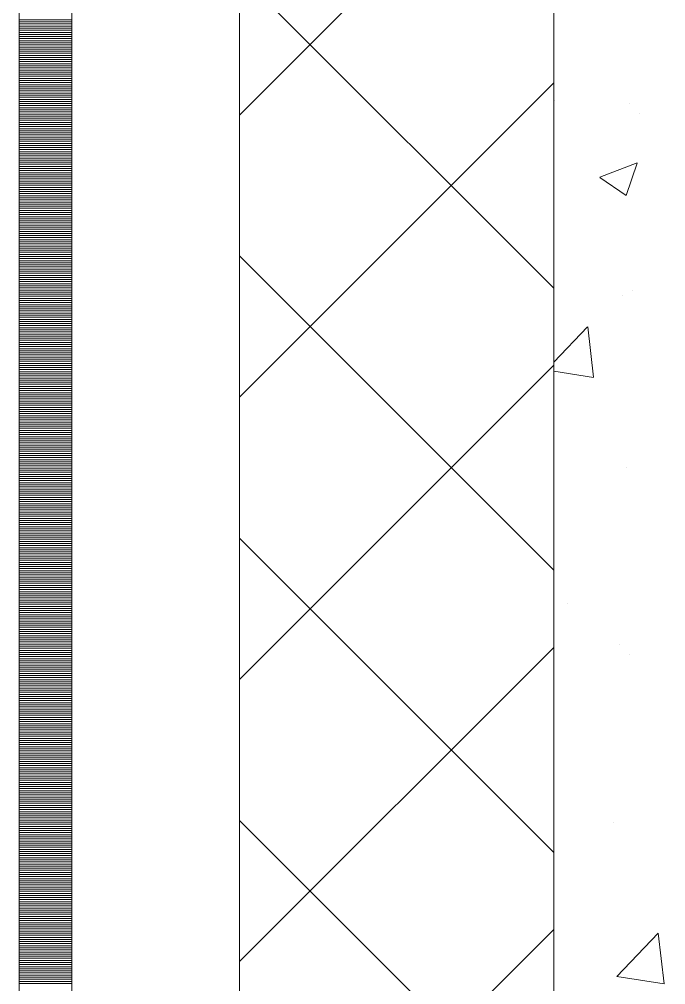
# Model space of a CAD drawing. Header units: millimetres. Extents: x 470010 to 1231400, y -134005 to 421770.
# Drawn here: x 672518.6 to 672827, y -69444.1 to -68983.3 of the extents above; entities that cross this region are included whole.
import ezdxf
from ezdxf.enums import TextEntityAlignment as Align

# ---------------------------------------------------------------- set-up
doc = ezdxf.new("R2010")
doc.units = ezdxf.units.MM
doc.linetypes.add('DASHED', pattern=[19.05, 12.7, -6.35])
doc.layers.get('Defpoints').update_dxf_attribs({"color": 140})
doc.layers.add('АР_Делит', color=120, linetype='Continuous', lineweight=0, plot=False)
for name, color, linetype, lineweight in [('АР_Стены ПЕНОблок', 52, 'Continuous', 20), ('АР_Тонкая', 254, 'Continuous', 5), ('АР_Утеплитель', 31, 'Continuous', 0), ('АР_Штриховка', 8, 'Continuous', 0)]:
    doc.layers.add(name, color=color, linetype=linetype, lineweight=lineweight)
doc.layers.add('РД_Оси_100', color=7, linetype='Continuous', lineweight=0, true_color=0x525252)
doc.styles.add('style1', font='ARIALN.TTF')

# ---------------------------------------------------------------- blocks, each defined once
blk = doc.blocks.new('СОШ_2200_АР_ОСИ_М100_28.05.24')
at = {"layer": 'АР_Делит', "color": 251, "linetype": 'DASHED', "true_color": 0x636466}
blk.add_lwpolyline([(114955, 135155), (114955, -355), (93595.036, -355), (93595.036, 13855), (94145, 13855), (94145, 68320), (66055, 68320), (66055, 13857.73), (83455, 13857.73), (83455, -355), (45245, -355), (45245, 13145), (44695, 13145), (44695, 26755), (45245, 26755), (45245, 68320), (20455, 68320), (20455, 26755), (27955, 26755), (27955, 13145), (-355, 13145), (-355, 100855)], dxfattribs=at)
blk = doc.blocks.new('A$C9108343f')
at = {"layer": 'АР_Стены ПЕНОблок', "color": 18, "linetype": 'Continuous', "lineweight": 20, "true_color": 0x000000}
blk.add_line((7054.96, 97555), (7054.96, 21355), dxfattribs=at)
at = {"layer": 'АР_Тонкая', "color": 18, "linetype": 'Continuous', "lineweight": 5, "true_color": 0x000000}
for p, q in [((6799.96, 97555), (6799.96, 21355)), ((6824.96, 97555), (6824.96, 21355)), ((6824.96, 21355), (6824.96, 97555)), ((6904.96, 21355), (6904.96, 97555))]:
    blk.add_line(p, q, dxfattribs=at)
at = {"layer": 'АР_Утеплитель', "color": 18, "linetype": 'Continuous', "lineweight": 0, "true_color": 0x000000}
for p, q in [((6904.96, 97555), (6904.96, 21355)), ((7054.96, 21355), (7054.96, 97555))]:
    blk.add_line(p, q, dxfattribs=at)
at = {"layer": 'АР_Штриховка', "color": 18, "linetype": 'Continuous', "lineweight": 0, "true_color": 0x000000}
for p, q in [((6904.96, 31337.28), (7054.96, 31487.28)), ((7054.96, 31254.71), (6904.96, 31404.71)), ((6799.96, 31382.75), (6824.96, 31382.75)), ((6799.96, 31381.75), (6824.96, 31381.75)), ((6799.96, 31380.75), (6824.96, 31380.75)), ((6799.96, 31379.75), (6824.96, 31379.75)), ((6799.96, 31378.75), (6824.96, 31378.75)), ((6799.96, 31377.75), (6824.96, 31377.75)), ((6799.96, 31376.75), (6824.96, 31376.75)), ((6799.96, 31375.75), (6824.96, 31375.75)), ((6799.96, 31374.75), (6824.96, 31374.75)), ((6799.96, 31373.75), (6824.96, 31373.75)), ((6799.96, 31372.75), (6824.96, 31372.75)), ((6799.96, 31371.75), (6824.96, 31371.75)), ((6799.96, 31370.75), (6824.96, 31370.75)), ((6799.96, 31369.75), (6824.96, 31369.75)), ((6799.96, 31368.75), (6824.96, 31368.75)), ((6799.96, 31367.75), (6824.96, 31367.75)), ((6799.96, 31366.75), (6824.96, 31366.75)), ((6799.96, 31365.75), (6824.96, 31365.75)), ((6799.96, 31364.75), (6824.96, 31364.75)), ((6799.96, 31363.75), (6824.96, 31363.75)), ((6799.96, 31362.75), (6824.96, 31362.75)), ((6799.96, 31361.75), (6824.96, 31361.75)), ((6799.96, 31360.75), (6824.96, 31360.75)), ((6799.96, 31359.75), (6824.96, 31359.75)), ((6799.96, 31358.75), (6824.96, 31358.75)), ((6799.96, 31357.75), (6824.96, 31357.75)), ((6799.96, 31356.75), (6824.96, 31356.75)), ((6799.96, 31355.75), (6824.96, 31355.75)), ((6799.96, 31354.75), (6824.96, 31354.75)), ((6799.96, 31353.75), (6824.96, 31353.75)), ((6799.96, 31352.75), (6824.96, 31352.75)), ((6799.96, 31351.75), (6824.96, 31351.75)), ((6799.96, 31350.75), (6824.96, 31350.75)), ((6799.96, 31349.75), (6824.96, 31349.75)), ((6799.96, 31348.75), (6824.96, 31348.75)), ((6904.96, 31202.57), (7054.96, 31352.57)), ((6799.96, 31347.75), (6824.96, 31347.75)), ((6799.96, 31346.75), (6824.96, 31346.75)), ((6799.96, 31345.75), (6824.96, 31345.75)), ((6799.96, 31344.75), (6824.96, 31344.75)), ((7055.56, 31344.18), (7055.56, 31344.18)), ((6799.96, 31343.75), (6824.96, 31343.75)), ((6799.96, 31342.75), (6824.96, 31342.75)), ((6799.96, 31341.75), (6824.96, 31341.75)), ((6799.96, 31340.75), (6824.96, 31340.75)), ((6799.96, 31339.75), (6824.96, 31339.75)), ((7090.95, 31342.95), (7090.95, 31342.95)), ((6799.96, 31338.75), (6824.96, 31338.75)), ((6799.96, 31337.75), (6824.96, 31337.75)), ((6799.96, 31336.75), (6824.96, 31336.75)), ((6799.96, 31335.75), (6824.96, 31335.75)), ((7095.75, 31338), (7095.75, 31338)), ((6799.96, 31334.75), (6824.96, 31334.75)), ((6799.96, 31333.75), (6824.96, 31333.75)), ((6799.96, 31332.75), (6824.96, 31332.75)), ((6799.96, 31331.75), (6824.96, 31331.75)), ((6799.96, 31330.75), (6824.96, 31330.75)), ((6799.96, 31329.75), (6824.96, 31329.75)), ((6799.96, 31328.75), (6824.96, 31328.75)), ((6799.96, 31327.75), (6824.96, 31327.75)), ((6799.96, 31326.75), (6824.96, 31326.75)), ((6799.96, 31325.75), (6824.96, 31325.75)), ((6799.96, 31324.75), (6824.96, 31324.75)), ((6799.96, 31323.75), (6824.96, 31323.75)), ((6799.96, 31322.75), (6824.96, 31322.75)), ((6799.96, 31321.75), (6824.96, 31321.75)), ((6799.96, 31320.75), (6824.96, 31320.75)), ((6799.96, 31319.75), (6824.96, 31319.75)), ((6799.96, 31318.75), (6824.96, 31318.75)), ((6799.96, 31317.75), (6824.96, 31317.75)), ((6799.96, 31316.75), (6824.96, 31316.75)), ((6799.96, 31315.75), (6824.96, 31315.75)), ((6799.96, 31314.75), (6824.96, 31314.75)), ((6799.96, 31313.75), (6824.96, 31313.75)), ((6799.96, 31312.75), (6824.96, 31312.75)), ((7076.96, 31307.58), (7094.75, 31314.41)), ((7089.55, 31298.93), (7094.7, 31314.28)), ((6799.96, 31311.75), (6824.96, 31311.75)), ((6799.96, 31310.75), (6824.96, 31310.75)), ((6799.96, 31309.75), (6824.96, 31309.75)), ((6799.96, 31308.75), (6824.96, 31308.75)), ((6799.96, 31307.75), (6824.96, 31307.75)), ((7076.9, 31307.46), (7089.54, 31298.93)), ((6799.96, 31306.75), (6824.96, 31306.75)), ((6799.96, 31305.75), (6824.96, 31305.75)), ((6799.96, 31304.75), (6824.96, 31304.75)), ((6799.96, 31303.75), (6824.96, 31303.75)), ((6799.96, 31302.75), (6824.96, 31302.75)), ((6799.96, 31301.75), (6824.96, 31301.75)), ((6799.96, 31300.75), (6824.96, 31300.75)), ((6799.96, 31299.75), (6824.96, 31299.75)), ((6799.96, 31298.75), (6824.96, 31298.75)), ((6799.96, 31297.75), (6824.96, 31297.75)), ((6799.96, 31296.75), (6824.96, 31296.75)), ((6799.96, 31295.75), (6824.96, 31295.75)), ((6799.96, 31294.75), (6824.96, 31294.75)), ((6799.96, 31293.75), (6824.96, 31293.75)), ((6799.96, 31292.75), (6824.96, 31292.75)), ((6799.96, 31291.75), (6824.96, 31291.75)), ((6799.96, 31290.75), (6824.96, 31290.75)), ((6799.96, 31289.75), (6824.96, 31289.75)), ((6799.96, 31288.75), (6824.96, 31288.75)), ((6799.96, 31287.75), (6824.96, 31287.75)), ((6799.96, 31286.75), (6824.96, 31286.75)), ((6799.96, 31285.75), (6824.96, 31285.75)), ((6799.96, 31284.75), (6824.96, 31284.75)), ((6799.96, 31283.75), (6824.96, 31283.75)), ((6799.96, 31282.75), (6824.96, 31282.75)), ((6799.96, 31281.75), (6824.96, 31281.75)), ((6799.96, 31280.75), (6824.96, 31280.75)), ((6799.96, 31279.75), (6824.96, 31279.75)), ((6799.96, 31278.75), (6824.96, 31278.75)), ((6799.96, 31277.75), (6824.96, 31277.75)), ((6799.96, 31276.75), (6824.96, 31276.75)), ((6799.96, 31275.75), (6824.96, 31275.75)), ((6799.96, 31274.75), (6824.96, 31274.75)), ((6799.96, 31273.75), (6824.96, 31273.75)), ((6799.96, 31272.75), (6824.96, 31272.75)), ((6799.96, 31271.75), (6824.96, 31271.75)), ((6799.96, 31270.75), (6824.96, 31270.75)), ((6799.96, 31269.75), (6824.96, 31269.75)), ((6799.96, 31268.75), (6824.96, 31268.75)), ((6799.96, 31267.75), (6824.96, 31267.75)), ((6799.96, 31266.75), (6824.96, 31266.75)), ((7054.96, 31120.01), (6904.96, 31270.01)), ((6799.96, 31265.75), (6824.96, 31265.75)), ((6799.96, 31264.75), (6824.96, 31264.75)), ((6799.96, 31263.75), (6824.96, 31263.75)), ((6799.96, 31262.75), (6824.96, 31262.75)), ((6799.96, 31261.75), (6824.96, 31261.75)), ((6799.96, 31260.75), (6824.96, 31260.75)), ((6799.96, 31259.75), (6824.96, 31259.75)), ((6799.96, 31258.75), (6824.96, 31258.75)), ((6799.96, 31257.75), (6824.96, 31257.75)), ((6799.96, 31256.75), (6824.96, 31256.75)), ((6799.96, 31255.75), (6824.96, 31255.75)), ((6799.96, 31254.75), (6824.96, 31254.75)), ((6799.96, 31253.75), (6824.96, 31253.75)), ((6799.96, 31252.75), (6824.96, 31252.75)), ((7092.66, 31253.44), (7092.66, 31253.44)), ((6799.96, 31251.75), (6824.96, 31251.75)), ((6799.96, 31250.75), (6824.96, 31250.75)), ((6799.96, 31249.75), (6824.96, 31249.75)), ((6799.96, 31248.75), (6824.96, 31248.75)), ((6799.96, 31247.75), (6824.96, 31247.75)), ((7087.71, 31251.14), (7087.71, 31251.14)), ((6799.96, 31246.75), (6824.96, 31246.75)), ((6799.96, 31245.75), (6824.96, 31245.75)), ((6799.96, 31244.75), (6824.96, 31244.75)), ((6799.96, 31243.75), (6824.96, 31243.75)), ((6799.96, 31242.75), (6824.96, 31242.75)), ((6799.96, 31241.75), (6824.96, 31241.75)), ((6799.96, 31240.75), (6824.96, 31240.75)), ((6799.96, 31239.75), (6824.96, 31239.75)), ((6799.96, 31238.75), (6824.96, 31238.75)), ((6799.96, 31237.75), (6824.96, 31237.75)), ((6799.96, 31236.75), (6824.96, 31236.75)), ((6799.96, 31235.75), (6824.96, 31235.75)), ((6799.96, 31234.75), (6824.96, 31234.75)), ((6799.96, 31233.75), (6824.96, 31233.75)), ((7054.96, 31219.38), (7071.13, 31236.23)), ((7073.98, 31212.12), (7071.18, 31236.24)), ((6799.96, 31232.75), (6824.96, 31232.75)), ((6799.96, 31231.75), (6824.96, 31231.75)), ((6799.96, 31230.75), (6824.96, 31230.75)), ((6799.96, 31229.75), (6824.96, 31229.75)), ((6799.96, 31228.75), (6824.96, 31228.75)), ((6799.96, 31227.75), (6824.96, 31227.75)), ((6799.96, 31226.75), (6824.96, 31226.75)), ((6799.96, 31225.75), (6824.96, 31225.75)), ((6799.96, 31224.75), (6824.96, 31224.75)), ((6799.96, 31223.75), (6824.96, 31223.75)), ((6799.96, 31222.75), (6824.96, 31222.75)), ((6799.96, 31221.75), (6824.96, 31221.75)), ((6799.96, 31220.75), (6824.96, 31220.75)), ((6799.96, 31219.75), (6824.96, 31219.75)), ((6799.96, 31218.75), (6824.96, 31218.75)), ((6799.96, 31217.75), (6824.96, 31217.75)), ((6799.96, 31216.75), (6824.96, 31216.75)), ((6799.96, 31215.75), (6824.96, 31215.75)), ((6904.96, 31067.87), (7054.96, 31217.87)), ((6799.96, 31214.75), (6824.96, 31214.75)), ((6799.96, 31213.75), (6824.96, 31213.75)), ((6799.96, 31212.75), (6824.96, 31212.75)), ((6799.96, 31211.75), (6824.96, 31211.75)), ((6799.96, 31210.75), (6824.96, 31210.75)), ((7054.96, 31214.99), (7073.97, 31212.04)), ((6799.96, 31209.75), (6824.96, 31209.75)), ((6799.96, 31208.75), (6824.96, 31208.75)), ((6799.96, 31207.75), (6824.96, 31207.75)), ((6799.96, 31206.75), (6824.96, 31206.75)), ((6799.96, 31205.75), (6824.96, 31205.75)), ((6799.96, 31204.75), (6824.96, 31204.75)), ((6799.96, 31203.75), (6824.96, 31203.75)), ((6799.96, 31202.75), (6824.96, 31202.75)), ((6799.96, 31201.75), (6824.96, 31201.75)), ((6799.96, 31200.75), (6824.96, 31200.75)), ((6799.96, 31199.75), (6824.96, 31199.75)), ((6799.96, 31198.75), (6824.96, 31198.75)), ((6799.96, 31197.75), (6824.96, 31197.75)), ((6799.96, 31196.75), (6824.96, 31196.75)), ((6799.96, 31195.75), (6824.96, 31195.75)), ((6799.96, 31194.75), (6824.96, 31194.75)), ((6799.96, 31193.75), (6824.96, 31193.75)), ((6799.96, 31192.75), (6824.96, 31192.75)), ((6799.96, 31191.75), (6824.96, 31191.75)), ((6799.96, 31190.75), (6824.96, 31190.75)), ((6799.96, 31189.75), (6824.96, 31189.75)), ((6799.96, 31188.75), (6824.96, 31188.75)), ((6799.96, 31187.75), (6824.96, 31187.75)), ((6799.96, 31186.75), (6824.96, 31186.75)), ((6799.96, 31185.75), (6824.96, 31185.75)), ((6799.96, 31184.75), (6824.96, 31184.75)), ((6799.96, 31183.75), (6824.96, 31183.75)), ((6799.96, 31182.75), (6824.96, 31182.75)), ((6799.96, 31181.75), (6824.96, 31181.75)), ((6799.96, 31180.75), (6824.96, 31180.75)), ((6799.96, 31179.75), (6824.96, 31179.75)), ((6799.96, 31178.75), (6824.96, 31178.75)), ((6799.96, 31177.75), (6824.96, 31177.75)), ((6799.96, 31176.75), (6824.96, 31176.75)), ((6799.96, 31175.75), (6824.96, 31175.75)), ((6799.96, 31174.75), (6824.96, 31174.75)), ((6799.96, 31173.75), (6824.96, 31173.75)), ((6799.96, 31172.75), (6824.96, 31172.75)), ((6799.96, 31171.75), (6824.96, 31171.75)), ((6799.96, 31170.75), (6824.96, 31170.75)), ((6799.96, 31169.75), (6824.96, 31169.75)), ((6799.96, 31168.75), (6824.96, 31168.75)), ((6799.96, 31167.75), (6824.96, 31167.75)), ((6799.96, 31166.75), (6824.96, 31166.75)), ((6799.96, 31165.75), (6824.96, 31165.75)), ((6799.96, 31164.75), (6824.96, 31164.75)), ((7089.57, 31168.89), (7089.57, 31168.89)), ((6799.96, 31163.75), (6824.96, 31163.75)), ((6799.96, 31162.75), (6824.96, 31162.75)), ((6799.96, 31161.75), (6824.96, 31161.75)), ((6799.96, 31160.75), (6824.96, 31160.75)), ((6799.96, 31159.75), (6824.96, 31159.75)), ((6799.96, 31158.75), (6824.96, 31158.75)), ((6799.96, 31157.75), (6824.96, 31157.75)), ((6799.96, 31156.75), (6824.96, 31156.75)), ((6799.96, 31155.75), (6824.96, 31155.75)), ((6799.96, 31154.75), (6824.96, 31154.75)), ((6799.96, 31153.75), (6824.96, 31153.75)), ((6799.96, 31152.75), (6824.96, 31152.75)), ((6799.96, 31151.75), (6824.96, 31151.75)), ((6799.96, 31150.75), (6824.96, 31150.75)), ((6799.96, 31149.75), (6824.96, 31149.75)), ((6799.96, 31148.75), (6824.96, 31148.75)), ((6799.96, 31147.75), (6824.96, 31147.75)), ((6799.96, 31146.75), (6824.96, 31146.75)), ((6799.96, 31145.75), (6824.96, 31145.75)), ((6799.96, 31144.75), (6824.96, 31144.75)), ((6799.96, 31143.75), (6824.96, 31143.75)), ((6799.96, 31142.75), (6824.96, 31142.75)), ((6799.96, 31141.75), (6824.96, 31141.75)), ((6799.96, 31140.75), (6824.96, 31140.75)), ((6799.96, 31139.75), (6824.96, 31139.75)), ((6799.96, 31138.75), (6824.96, 31138.75)), ((6799.96, 31137.75), (6824.96, 31137.75)), ((6799.96, 31136.75), (6824.96, 31136.75)), ((6799.96, 31135.75), (6824.96, 31135.75)), ((6799.96, 31134.75), (6824.96, 31134.75)), ((6799.96, 31133.75), (6824.96, 31133.75)), ((6799.96, 31132.75), (6824.96, 31132.75)), ((7054.96, 30985.3), (6904.96, 31135.3)), ((6799.96, 31131.75), (6824.96, 31131.75)), ((6799.96, 31130.75), (6824.96, 31130.75)), ((6799.96, 31129.75), (6824.96, 31129.75)), ((6799.96, 31128.75), (6824.96, 31128.75)), ((6799.96, 31127.75), (6824.96, 31127.75)), ((6799.96, 31126.75), (6824.96, 31126.75)), ((6799.96, 31125.75), (6824.96, 31125.75)), ((6799.96, 31124.75), (6824.96, 31124.75)), ((6799.96, 31123.75), (6824.96, 31123.75)), ((6799.96, 31122.75), (6824.96, 31122.75)), ((6799.96, 31121.75), (6824.96, 31121.75)), ((6799.96, 31120.75), (6824.96, 31120.75)), ((6799.96, 31119.75), (6824.96, 31119.75)), ((6799.96, 31118.75), (6824.96, 31118.75)), ((6799.96, 31117.75), (6824.96, 31117.75)), ((6799.96, 31116.75), (6824.96, 31116.75)), ((6799.96, 31115.75), (6824.96, 31115.75)), ((6799.96, 31114.75), (6824.96, 31114.75)), ((6799.96, 31113.75), (6824.96, 31113.75)), ((6799.96, 31112.75), (6824.96, 31112.75)), ((6799.96, 31111.75), (6824.96, 31111.75)), ((6799.96, 31110.75), (6824.96, 31110.75)), ((6799.96, 31109.75), (6824.96, 31109.75)), ((6799.96, 31108.75), (6824.96, 31108.75)), ((6799.96, 31107.75), (6824.96, 31107.75)), ((6799.96, 31106.75), (6824.96, 31106.75)), ((6799.96, 31105.75), (6824.96, 31105.75)), ((6799.96, 31104.75), (6824.96, 31104.75)), ((6799.96, 31103.75), (6824.96, 31103.75)), ((6799.96, 31102.75), (6824.96, 31102.75)), ((6799.96, 31101.75), (6824.96, 31101.75)), ((6799.96, 31100.75), (6824.96, 31100.75)), ((7061.7, 31104.31), (7061.7, 31104.31)), ((6799.96, 31099.75), (6824.96, 31099.75)), ((6799.96, 31098.75), (6824.96, 31098.75)), ((6799.96, 31097.75), (6824.96, 31097.75)), ((6799.96, 31096.75), (6824.96, 31096.75)), ((6799.96, 31095.75), (6824.96, 31095.75)), ((6799.96, 31094.75), (6824.96, 31094.75)), ((6799.96, 31093.75), (6824.96, 31093.75)), ((6799.96, 31092.75), (6824.96, 31092.75)), ((6799.96, 31091.75), (6824.96, 31091.75)), ((6799.96, 31090.75), (6824.96, 31090.75)), ((6799.96, 31089.75), (6824.96, 31089.75)), ((6799.96, 31088.75), (6824.96, 31088.75)), ((6799.96, 31087.75), (6824.96, 31087.75)), ((6799.96, 31086.75), (6824.96, 31086.75)), ((6799.96, 31085.75), (6824.96, 31085.75)), ((6799.96, 31084.75), (6824.96, 31084.75)), ((6799.96, 31083.75), (6824.96, 31083.75)), ((6799.96, 31082.75), (6824.96, 31082.75)), ((6799.96, 31081.75), (6824.96, 31081.75)), ((6904.96, 30933.17), (7054.96, 31083.17)), ((7086.48, 31084.33), (7086.48, 31084.33)), ((6799.96, 31080.75), (6824.96, 31080.75)), ((6799.96, 31079.75), (6824.96, 31079.75)), ((6799.96, 31078.75), (6824.96, 31078.75)), ((6799.96, 31077.75), (6824.96, 31077.75)), ((7091.16, 31079.55), (7091.16, 31079.55)), ((6799.96, 31076.75), (6824.96, 31076.75)), ((6799.96, 31075.75), (6824.96, 31075.75)), ((6799.96, 31074.75), (6824.96, 31074.75)), ((6799.96, 31073.75), (6824.96, 31073.75)), ((6799.96, 31072.75), (6824.96, 31072.75)), ((6799.96, 31071.75), (6824.96, 31071.75)), ((6799.96, 31070.75), (6824.96, 31070.75)), ((6799.96, 31069.75), (6824.96, 31069.75)), ((6799.96, 31068.75), (6824.96, 31068.75)), ((6799.96, 31067.75), (6824.96, 31067.75)), ((6799.96, 31066.75), (6824.96, 31066.75)), ((6799.96, 31065.75), (6824.96, 31065.75)), ((6799.96, 31064.75), (6824.96, 31064.75)), ((6799.96, 31063.75), (6824.96, 31063.75)), ((6799.96, 31062.75), (6824.96, 31062.75)), ((6799.96, 31061.75), (6824.96, 31061.75)), ((6799.96, 31060.75), (6824.96, 31060.75)), ((6799.96, 31059.75), (6824.96, 31059.75)), ((6799.96, 31058.75), (6824.96, 31058.75)), ((6799.96, 31057.75), (6824.96, 31057.75)), ((6799.96, 31056.75), (6824.96, 31056.75)), ((6799.96, 31055.75), (6824.96, 31055.75)), ((6799.96, 31054.75), (6824.96, 31054.75)), ((6799.96, 31053.75), (6824.96, 31053.75)), ((6799.96, 31052.75), (6824.96, 31052.75)), ((6799.96, 31051.75), (6824.96, 31051.75)), ((6799.96, 31050.75), (6824.96, 31050.75)), ((6799.96, 31049.75), (6824.96, 31049.75)), ((6799.96, 31048.75), (6824.96, 31048.75)), ((6799.96, 31047.75), (6824.96, 31047.75)), ((6799.96, 31046.75), (6824.96, 31046.75)), ((6799.96, 31045.75), (6824.96, 31045.75)), ((6799.96, 31044.75), (6824.96, 31044.75)), ((6799.96, 31043.75), (6824.96, 31043.75)), ((6799.96, 31042.75), (6824.96, 31042.75)), ((6799.96, 31041.75), (6824.96, 31041.75)), ((6799.96, 31040.75), (6824.96, 31040.75)), ((6799.96, 31039.75), (6824.96, 31039.75)), ((6799.96, 31038.75), (6824.96, 31038.75)), ((6799.96, 31037.75), (6824.96, 31037.75)), ((6799.96, 31036.75), (6824.96, 31036.75)), ((6799.96, 31035.75), (6824.96, 31035.75)), ((6799.96, 31034.75), (6824.96, 31034.75)), ((6799.96, 31033.75), (6824.96, 31033.75)), ((6799.96, 31032.75), (6824.96, 31032.75)), ((6799.96, 31031.75), (6824.96, 31031.75)), ((6799.96, 31030.75), (6824.96, 31030.75)), ((6799.96, 31029.75), (6824.96, 31029.75)), ((6799.96, 31028.75), (6824.96, 31028.75)), ((6799.96, 31027.75), (6824.96, 31027.75)), ((6799.96, 31026.75), (6824.96, 31026.75)), ((6799.96, 31025.75), (6824.96, 31025.75)), ((6799.96, 31024.75), (6824.96, 31024.75)), ((6799.96, 31023.75), (6824.96, 31023.75)), ((6799.96, 31022.75), (6824.96, 31022.75)), ((6799.96, 31021.75), (6824.96, 31021.75)), ((6799.96, 31020.75), (6824.96, 31020.75)), ((6799.96, 31019.75), (6824.96, 31019.75)), ((6799.96, 31018.75), (6824.96, 31018.75)), ((6799.96, 31017.75), (6824.96, 31017.75)), ((6799.96, 31016.75), (6824.96, 31016.75)), ((6799.96, 31015.75), (6824.96, 31015.75)), ((6799.96, 31014.75), (6824.96, 31014.75)), ((6799.96, 31013.75), (6824.96, 31013.75)), ((6799.96, 31012.75), (6824.96, 31012.75)), ((6799.96, 31011.75), (6824.96, 31011.75)), ((6799.96, 31010.75), (6824.96, 31010.75)), ((6799.96, 31009.75), (6824.96, 31009.75)), ((6799.96, 31008.75), (6824.96, 31008.75)), ((6799.96, 31007.75), (6824.96, 31007.75)), ((6799.96, 31006.75), (6824.96, 31006.75)), ((6799.96, 31005.75), (6824.96, 31005.75)), ((6799.96, 31004.75), (6824.96, 31004.75)), ((6799.96, 31003.75), (6824.96, 31003.75)), ((6799.96, 31002.75), (6824.96, 31002.75)), ((6799.96, 31001.75), (6824.96, 31001.75)), ((6799.96, 31000.75), (6824.96, 31000.75)), ((6799.96, 30999.75), (6824.96, 30999.75)), ((6799.96, 30998.75), (6824.96, 30998.75)), ((7054.96, 30850.6), (6904.96, 31000.6)), ((7083.39, 30999.78), (7083.39, 30999.78)), ((6799.96, 30997.75), (6824.96, 30997.75)), ((6799.96, 30996.75), (6824.96, 30996.75)), ((6799.96, 30995.75), (6824.96, 30995.75)), ((6799.96, 30994.75), (6824.96, 30994.75)), ((6799.96, 30993.75), (6824.96, 30993.75)), ((6799.96, 30992.75), (6824.96, 30992.75)), ((6799.96, 30991.75), (6824.96, 30991.75)), ((6799.96, 30990.75), (6824.96, 30990.75)), ((6799.96, 30989.75), (6824.96, 30989.75)), ((6799.96, 30988.75), (6824.96, 30988.75)), ((6799.96, 30987.75), (6824.96, 30987.75)), ((6799.96, 30986.75), (6824.96, 30986.75)), ((6799.96, 30985.75), (6824.96, 30985.75)), ((6799.96, 30984.75), (6824.96, 30984.75)), ((6799.96, 30983.75), (6824.96, 30983.75)), ((6799.96, 30982.75), (6824.96, 30982.75)), ((6799.96, 30981.75), (6824.96, 30981.75)), ((6799.96, 30980.75), (6824.96, 30980.75)), ((6799.96, 30979.75), (6824.96, 30979.75)), ((6799.96, 30978.75), (6824.96, 30978.75)), ((6799.96, 30977.75), (6824.96, 30977.75)), ((6799.96, 30976.75), (6824.96, 30976.75)), ((6799.96, 30975.75), (6824.96, 30975.75)), ((6799.96, 30974.75), (6824.96, 30974.75)), ((6799.96, 30973.75), (6824.96, 30973.75)), ((6799.96, 30972.75), (6824.96, 30972.75)), ((6799.96, 30971.75), (6824.96, 30971.75)), ((6799.96, 30970.75), (6824.96, 30970.75)), ((6799.96, 30969.75), (6824.96, 30969.75)), ((6799.96, 30968.75), (6824.96, 30968.75)), ((6799.96, 30967.75), (6824.96, 30967.75)), ((6799.96, 30966.75), (6824.96, 30966.75)), ((6799.96, 30965.75), (6824.96, 30965.75)), ((6799.96, 30964.75), (6824.96, 30964.75)), ((6799.96, 30963.75), (6824.96, 30963.75)), ((6799.96, 30962.75), (6824.96, 30962.75)), ((6799.96, 30961.75), (6824.96, 30961.75)), ((6799.96, 30960.75), (6824.96, 30960.75)), ((6799.96, 30959.75), (6824.96, 30959.75)), ((6799.96, 30958.75), (6824.96, 30958.75)), ((6799.96, 30957.75), (6824.96, 30957.75)), ((6799.96, 30956.75), (6824.96, 30956.75)), ((6799.96, 30955.75), (6824.96, 30955.75)), ((6799.96, 30954.75), (6824.96, 30954.75)), ((6799.96, 30953.75), (6824.96, 30953.75)), ((6799.96, 30952.75), (6824.96, 30952.75)), ((6799.96, 30951.75), (6824.96, 30951.75)), ((6799.96, 30950.75), (6824.96, 30950.75)), ((6799.96, 30949.75), (6824.96, 30949.75)), ((6799.96, 30948.75), (6824.96, 30948.75)), ((6904.96, 30798.46), (7054.96, 30948.46)), ((6799.96, 30947.75), (6824.96, 30947.75)), ((6799.96, 30946.75), (6824.96, 30946.75)), ((6799.96, 30945.75), (6824.96, 30945.75)), ((6799.96, 30944.75), (6824.96, 30944.75)), ((6799.96, 30943.75), (6824.96, 30943.75)), ((7085.02, 30926.15), (7104.81, 30946.77)), ((7107.66, 30922.65), (7104.85, 30946.77)), ((6799.96, 30942.75), (6824.96, 30942.75)), ((6799.96, 30941.75), (6824.96, 30941.75)), ((6799.96, 30940.75), (6824.96, 30940.75)), ((6799.96, 30939.75), (6824.96, 30939.75)), ((6799.96, 30938.75), (6824.96, 30938.75)), ((6799.96, 30937.75), (6824.96, 30937.75)), ((6799.96, 30936.75), (6824.96, 30936.75)), ((6799.96, 30935.75), (6824.96, 30935.75)), ((6799.96, 30934.75), (6824.96, 30934.75)), ((6799.96, 30933.75), (6824.96, 30933.75)), ((6799.96, 30932.75), (6824.96, 30932.75)), ((6799.96, 30931.75), (6824.96, 30931.75)), ((6799.96, 30930.75), (6824.96, 30930.75)), ((6799.96, 30929.75), (6824.96, 30929.75)), ((6799.96, 30928.75), (6824.96, 30928.75)), ((6799.96, 30927.75), (6824.96, 30927.75)), ((6799.96, 30926.75), (6824.96, 30926.75)), ((6799.96, 30925.75), (6824.96, 30925.75)), ((7085.06, 30926.08), (7107.65, 30922.57)), ((6799.96, 30924.75), (6824.96, 30924.75)), ((6799.96, 30923.75), (6824.96, 30923.75)), ((6799.96, 30922.75), (6824.96, 30922.75))]:
    blk.add_line(p, q, dxfattribs=at)
at = {"layer": 'РД_Оси_100'}
blk.add_blockref('СОШ_2200_АР_ОСИ_М100_28.05.24', (7154.96, 6755), dxfattribs=at)
at = {"layer": 'Defpoints', "color": 18, "true_color": 0x000000, "style": 'style1'}
for p in [(143949.34, 316089.12), (143974.98, 281639.5), (143890.4, 273244.71), (143839.99, 264276.81), (143967.75, 254892.38), (12251.96, 104178.14), (12382.58, 96023.14)]:
    blk.add_attdef('АР-ПОМЕЩЕНИЕ:НАИМЕНОВАНИЕ', text='', height=100, dxfattribs=at).set_placement(p, align=Align.MIDDLE)
at = {"layer": 'Defpoints', "color": 18, "true_color": 0x000000, "style": 'style1', "flags": 8}
for p in [(143951.3, 279099.09), (143848.34, 269251.11), (143875.33, 260094.25), (144049.74, 250824.7), (163419.28, 238153.36), (155897.46, 237965.97), (183037.2, 237965.97), (143342.94, 237876.19)]:
    blk.add_attdef('АР-ПОМЕЩЕНИЕ:НАИМЕНОВАНИЕ', text='', height=100, dxfattribs=at).set_placement(p, align=Align.MIDDLE)

msp = doc.modelspace()

# ---------------------------------------------------------------- linework, layer by layer
at = {"layer": 'АР_Стены ПЕНОблок', "color": 18, "linetype": 'Continuous', "lineweight": 20, "true_color": 0x000000}
msp.add_line((672773.57, -2811.242), (672773.57, -79011.242), dxfattribs=at)
at = {"layer": 'АР_Тонкая', "color": 18, "linetype": 'Continuous', "lineweight": 5, "true_color": 0x000000}
for p, q in [((672518.57, -2811.242), (672518.57, -79011.242)), ((672543.57, -2811.242), (672543.57, -79011.242)), ((672543.57, -79011.242), (672543.57, -2811.242)), ((672623.57, -79011.242), (672623.57, -2811.242))]:
    msp.add_line(p, q, dxfattribs=at)
at = {"layer": 'АР_Утеплитель', "color": 18, "linetype": 'Continuous', "lineweight": 0, "true_color": 0x000000}
for p, q in [((672623.57, -2811.242), (672623.57, -79011.242)), ((672773.57, -79011.242), (672773.57, -2811.242))]:
    msp.add_line(p, q, dxfattribs=at)
at = {"layer": 'АР_Штриховка', "color": 18, "linetype": 'Continuous', "lineweight": 0, "true_color": 0x000000}
for p, q in [((672623.57, -69028.965), (672773.57, -68878.965)), ((672773.57, -69111.532), (672623.57, -68961.532)), ((672518.57, -68983.492), (672543.57, -68983.492)), ((672518.57, -68984.492), (672543.57, -68984.492)), ((672518.57, -68985.492), (672543.57, -68985.492)), ((672518.57, -68986.492), (672543.57, -68986.492)), ((672518.57, -68987.492), (672543.57, -68987.492)), ((672518.57, -68988.492), (672543.57, -68988.492)), ((672518.57, -68989.492), (672543.57, -68989.492)), ((672518.57, -68990.492), (672543.57, -68990.492)), ((672518.57, -68991.492), (672543.57, -68991.492)), ((672518.57, -68992.492), (672543.57, -68992.492)), ((672518.57, -68993.492), (672543.57, -68993.492)), ((672518.57, -68994.492), (672543.57, -68994.492)), ((672518.57, -68995.492), (672543.57, -68995.492)), ((672518.57, -68996.492), (672543.57, -68996.492)), ((672518.57, -68997.492), (672543.57, -68997.492)), ((672518.57, -68998.492), (672543.57, -68998.492)), ((672518.57, -68999.492), (672543.57, -68999.492)), ((672518.57, -69000.492), (672543.57, -69000.492)), ((672518.57, -69001.492), (672543.57, -69001.492)), ((672518.57, -69002.492), (672543.57, -69002.492)), ((672518.57, -69003.492), (672543.57, -69003.492)), ((672518.57, -69004.492), (672543.57, -69004.492)), ((672518.57, -69005.492), (672543.57, -69005.492)), ((672518.57, -69006.492), (672543.57, -69006.492)), ((672518.57, -69007.492), (672543.57, -69007.492)), ((672518.57, -69008.492), (672543.57, -69008.492)), ((672518.57, -69009.492), (672543.57, -69009.492)), ((672518.57, -69010.492), (672543.57, -69010.492)), ((672518.57, -69011.492), (672543.57, -69011.492)), ((672518.57, -69012.492), (672543.57, -69012.492)), ((672518.57, -69013.492), (672543.57, -69013.492)), ((672518.57, -69014.492), (672543.57, -69014.492)), ((672623.57, -69163.669), (672773.57, -69013.669)), ((672518.57, -69015.492), (672543.57, -69015.492)), ((672518.57, -69016.492), (672543.57, -69016.492)), ((672518.57, -69017.492), (672543.57, -69017.492)), ((672518.57, -69018.492), (672543.57, -69018.492)), ((672518.57, -69019.492), (672543.57, -69019.492)), ((672518.57, -69020.492), (672543.57, -69020.492)), ((672518.57, -69021.492), (672543.57, -69021.492)), ((672518.57, -69022.492), (672543.57, -69022.492)), ((672518.57, -69023.492), (672543.57, -69023.492)), ((672518.57, -69024.492), (672543.57, -69024.492)), ((672518.57, -69025.492), (672543.57, -69025.492)), ((672518.57, -69026.492), (672543.57, -69026.492)), ((672518.57, -69027.492), (672543.57, -69027.492)), ((672518.57, -69028.492), (672543.57, -69028.492)), ((672518.57, -69029.492), (672543.57, -69029.492)), ((672518.57, -69030.492), (672543.57, -69030.492)), ((672518.57, -69031.492), (672543.57, -69031.492)), ((672518.57, -69032.492), (672543.57, -69032.492)), ((672518.57, -69033.492), (672543.57, -69033.492)), ((672518.57, -69034.492), (672543.57, -69034.492)), ((672518.57, -69035.492), (672543.57, -69035.492)), ((672518.57, -69036.492), (672543.57, -69036.492)), ((672518.57, -69037.492), (672543.57, -69037.492)), ((672518.57, -69038.492), (672543.57, -69038.492)), ((672518.57, -69039.492), (672543.57, -69039.492)), ((672518.57, -69040.492), (672543.57, -69040.492)), ((672518.57, -69041.492), (672543.57, -69041.492)), ((672518.57, -69042.492), (672543.57, -69042.492)), ((672518.57, -69043.492), (672543.57, -69043.492)), ((672518.57, -69044.492), (672543.57, -69044.492)), ((672518.57, -69045.492), (672543.57, -69045.492)), ((672518.57, -69046.492), (672543.57, -69046.492)), ((672518.57, -69047.492), (672543.57, -69047.492)), ((672518.57, -69048.492), (672543.57, -69048.492)), ((672518.57, -69049.492), (672543.57, -69049.492)), ((672518.57, -69050.492), (672543.57, -69050.492)), ((672518.57, -69051.492), (672543.57, -69051.492)), ((672795.573, -69058.66), (672813.358, -69051.834)), ((672518.57, -69052.492), (672543.57, -69052.492)), ((672518.57, -69053.492), (672543.57, -69053.492)), ((672518.57, -69054.492), (672543.57, -69054.492)), ((672518.57, -69055.492), (672543.57, -69055.492)), ((672518.57, -69056.492), (672543.57, -69056.492)), ((672808.162, -69067.311), (672813.312, -69051.962)), ((672518.57, -69057.492), (672543.57, -69057.492)), ((672518.57, -69058.492), (672543.57, -69058.492)), ((672518.57, -69059.492), (672543.57, -69059.492)), ((672518.57, -69060.492), (672543.57, -69060.492)), ((672795.516, -69058.786), (672808.151, -69067.308)), ((672518.57, -69061.492), (672543.57, -69061.492)), ((672518.57, -69062.492), (672543.57, -69062.492)), ((672518.57, -69063.492), (672543.57, -69063.492)), ((672518.57, -69064.492), (672543.57, -69064.492)), ((672518.57, -69065.492), (672543.57, -69065.492)), ((672518.57, -69066.492), (672543.57, -69066.492)), ((672518.57, -69067.492), (672543.57, -69067.492)), ((672518.57, -69068.492), (672543.57, -69068.492)), ((672518.57, -69069.492), (672543.57, -69069.492)), ((672518.57, -69070.492), (672543.57, -69070.492)), ((672518.57, -69071.492), (672543.57, -69071.492)), ((672518.57, -69072.492), (672543.57, -69072.492)), ((672518.57, -69073.492), (672543.57, -69073.492)), ((672518.57, -69074.492), (672543.57, -69074.492)), ((672518.57, -69075.492), (672543.57, -69075.492)), ((672518.57, -69076.492), (672543.57, -69076.492)), ((672518.57, -69077.492), (672543.57, -69077.492)), ((672518.57, -69078.492), (672543.57, -69078.492)), ((672518.57, -69079.492), (672543.57, -69079.492)), ((672518.57, -69080.492), (672543.57, -69080.492)), ((672518.57, -69081.492), (672543.57, -69081.492)), ((672518.57, -69082.492), (672543.57, -69082.492)), ((672518.57, -69083.492), (672543.57, -69083.492)), ((672518.57, -69084.492), (672543.57, -69084.492)), ((672518.57, -69085.492), (672543.57, -69085.492)), ((672518.57, -69086.492), (672543.57, -69086.492)), ((672518.57, -69087.492), (672543.57, -69087.492)), ((672518.57, -69088.492), (672543.57, -69088.492)), ((672518.57, -69089.492), (672543.57, -69089.492)), ((672518.57, -69090.492), (672543.57, -69090.492)), ((672518.57, -69091.492), (672543.57, -69091.492)), ((672518.57, -69092.492), (672543.57, -69092.492)), ((672518.57, -69093.492), (672543.57, -69093.492)), ((672518.57, -69094.492), (672543.57, -69094.492)), ((672518.57, -69095.492), (672543.57, -69095.492)), ((672518.57, -69096.492), (672543.57, -69096.492)), ((672518.57, -69097.492), (672543.57, -69097.492)), ((672773.57, -69246.236), (672623.57, -69096.236)), ((672518.57, -69098.492), (672543.57, -69098.492)), ((672518.57, -69099.492), (672543.57, -69099.492)), ((672518.57, -69100.492), (672543.57, -69100.492)), ((672518.57, -69101.492), (672543.57, -69101.492)), ((672518.57, -69102.492), (672543.57, -69102.492)), ((672518.57, -69103.492), (672543.57, -69103.492)), ((672518.57, -69104.492), (672543.57, -69104.492)), ((672518.57, -69105.492), (672543.57, -69105.492)), ((672518.57, -69106.492), (672543.57, -69106.492)), ((672518.57, -69107.492), (672543.57, -69107.492)), ((672518.57, -69108.492), (672543.57, -69108.492)), ((672518.57, -69109.492), (672543.57, -69109.492)), ((672518.57, -69110.492), (672543.57, -69110.492)), ((672518.57, -69111.492), (672543.57, -69111.492)), ((672518.57, -69112.492), (672543.57, -69112.492)), ((672518.57, -69113.492), (672543.57, -69113.492)), ((672518.57, -69114.492), (672543.57, -69114.492)), ((672518.57, -69115.492), (672543.57, -69115.492)), ((672518.57, -69116.492), (672543.57, -69116.492)), ((672518.57, -69117.492), (672543.57, -69117.492)), ((672518.57, -69118.492), (672543.57, -69118.492)), ((672518.57, -69119.492), (672543.57, -69119.492)), ((672518.57, -69120.492), (672543.57, -69120.492)), ((672518.57, -69121.492), (672543.57, -69121.492)), ((672518.57, -69122.492), (672543.57, -69122.492)), ((672518.57, -69123.492), (672543.57, -69123.492)), ((672518.57, -69124.492), (672543.57, -69124.492)), ((672518.57, -69125.492), (672543.57, -69125.492)), ((672518.57, -69126.492), (672543.57, -69126.492)), ((672518.57, -69127.492), (672543.57, -69127.492)), ((672518.57, -69128.492), (672543.57, -69128.492)), ((672518.57, -69129.492), (672543.57, -69129.492)), ((672773.57, -69146.865), (672789.744, -69130.008)), ((672792.595, -69154.125), (672789.789, -69130.002)), ((672518.57, -69130.492), (672543.57, -69130.492)), ((672518.57, -69131.492), (672543.57, -69131.492)), ((672518.57, -69132.492), (672543.57, -69132.492)), ((672518.57, -69133.492), (672543.57, -69133.492)), ((672518.57, -69134.492), (672543.57, -69134.492)), ((672518.57, -69135.492), (672543.57, -69135.492)), ((672518.57, -69136.492), (672543.57, -69136.492)), ((672518.57, -69137.492), (672543.57, -69137.492)), ((672518.57, -69138.492), (672543.57, -69138.492)), ((672518.57, -69139.492), (672543.57, -69139.492)), ((672518.57, -69140.492), (672543.57, -69140.492)), ((672518.57, -69141.492), (672543.57, -69141.492)), ((672518.57, -69142.492), (672543.57, -69142.492)), ((672518.57, -69143.492), (672543.57, -69143.492)), ((672518.57, -69144.492), (672543.57, -69144.492)), ((672518.57, -69145.492), (672543.57, -69145.492)), ((672518.57, -69146.492), (672543.57, -69146.492)), ((672518.57, -69147.492), (672543.57, -69147.492)), ((672518.57, -69148.492), (672543.57, -69148.492)), ((672623.57, -69298.373), (672773.57, -69148.373)), ((672518.57, -69149.492), (672543.57, -69149.492)), ((672518.57, -69150.492), (672543.57, -69150.492)), ((672518.57, -69151.492), (672543.57, -69151.492)), ((672518.57, -69152.492), (672543.57, -69152.492)), ((672773.57, -69151.252), (672792.584, -69154.201)), ((672518.57, -69153.492), (672543.57, -69153.492)), ((672518.57, -69154.492), (672543.57, -69154.492)), ((672518.57, -69155.492), (672543.57, -69155.492)), ((672518.57, -69156.492), (672543.57, -69156.492)), ((672518.57, -69157.492), (672543.57, -69157.492)), ((672518.57, -69158.492), (672543.57, -69158.492)), ((672518.57, -69159.492), (672543.57, -69159.492)), ((672518.57, -69160.492), (672543.57, -69160.492)), ((672518.57, -69161.492), (672543.57, -69161.492)), ((672518.57, -69162.492), (672543.57, -69162.492)), ((672518.57, -69163.492), (672543.57, -69163.492)), ((672518.57, -69164.492), (672543.57, -69164.492)), ((672518.57, -69165.492), (672543.57, -69165.492)), ((672518.57, -69166.492), (672543.57, -69166.492)), ((672518.57, -69167.492), (672543.57, -69167.492)), ((672518.57, -69168.492), (672543.57, -69168.492)), ((672518.57, -69169.492), (672543.57, -69169.492)), ((672518.57, -69170.492), (672543.57, -69170.492)), ((672518.57, -69171.492), (672543.57, -69171.492)), ((672518.57, -69172.492), (672543.57, -69172.492)), ((672518.57, -69173.492), (672543.57, -69173.492)), ((672518.57, -69174.492), (672543.57, -69174.492)), ((672518.57, -69175.492), (672543.57, -69175.492)), ((672518.57, -69176.492), (672543.57, -69176.492)), ((672518.57, -69177.492), (672543.57, -69177.492)), ((672518.57, -69178.492), (672543.57, -69178.492)), ((672518.57, -69179.492), (672543.57, -69179.492)), ((672518.57, -69180.492), (672543.57, -69180.492)), ((672518.57, -69181.492), (672543.57, -69181.492)), ((672518.57, -69182.492), (672543.57, -69182.492)), ((672518.57, -69183.492), (672543.57, -69183.492)), ((672518.57, -69184.492), (672543.57, -69184.492)), ((672518.57, -69185.492), (672543.57, -69185.492)), ((672518.57, -69186.492), (672543.57, -69186.492)), ((672518.57, -69187.492), (672543.57, -69187.492)), ((672518.57, -69188.492), (672543.57, -69188.492)), ((672518.57, -69189.492), (672543.57, -69189.492)), ((672518.57, -69190.492), (672543.57, -69190.492)), ((672518.57, -69191.492), (672543.57, -69191.492)), ((672518.57, -69192.492), (672543.57, -69192.492)), ((672518.57, -69193.492), (672543.57, -69193.492)), ((672518.57, -69194.492), (672543.57, -69194.492)), ((672518.57, -69195.492), (672543.57, -69195.492)), ((672518.57, -69196.492), (672543.57, -69196.492)), ((672518.57, -69197.492), (672543.57, -69197.492)), ((672518.57, -69198.492), (672543.57, -69198.492)), ((672518.57, -69199.492), (672543.57, -69199.492)), ((672518.57, -69200.492), (672543.57, -69200.492)), ((672518.57, -69201.492), (672543.57, -69201.492)), ((672518.57, -69202.492), (672543.57, -69202.492)), ((672518.57, -69203.492), (672543.57, -69203.492)), ((672518.57, -69204.492), (672543.57, -69204.492)), ((672518.57, -69205.492), (672543.57, -69205.492)), ((672518.57, -69206.492), (672543.57, -69206.492)), ((672518.57, -69207.492), (672543.57, -69207.492)), ((672518.57, -69208.492), (672543.57, -69208.492)), ((672518.57, -69209.492), (672543.57, -69209.492)), ((672518.57, -69210.492), (672543.57, -69210.492)), ((672518.57, -69211.492), (672543.57, -69211.492)), ((672518.57, -69212.492), (672543.57, -69212.492)), ((672518.57, -69213.492), (672543.57, -69213.492)), ((672518.57, -69214.492), (672543.57, -69214.492)), ((672518.57, -69215.492), (672543.57, -69215.492)), ((672518.57, -69216.492), (672543.57, -69216.492)), ((672518.57, -69217.492), (672543.57, -69217.492)), ((672518.57, -69218.492), (672543.57, -69218.492)), ((672518.57, -69219.492), (672543.57, -69219.492)), ((672518.57, -69220.492), (672543.57, -69220.492)), ((672518.57, -69221.492), (672543.57, -69221.492)), ((672518.57, -69222.492), (672543.57, -69222.492)), ((672518.57, -69223.492), (672543.57, -69223.492)), ((672518.57, -69224.492), (672543.57, -69224.492)), ((672518.57, -69225.492), (672543.57, -69225.492)), ((672518.57, -69226.492), (672543.57, -69226.492)), ((672518.57, -69227.492), (672543.57, -69227.492)), ((672518.57, -69228.492), (672543.57, -69228.492)), ((672518.57, -69229.492), (672543.57, -69229.492)), ((672518.57, -69230.492), (672543.57, -69230.492)), ((672518.57, -69231.492), (672543.57, -69231.492)), ((672773.57, -69380.94), (672623.57, -69230.94)), ((672518.57, -69232.492), (672543.57, -69232.492)), ((672518.57, -69233.492), (672543.57, -69233.492)), ((672518.57, -69234.492), (672543.57, -69234.492)), ((672518.57, -69235.492), (672543.57, -69235.492)), ((672518.57, -69236.492), (672543.57, -69236.492)), ((672518.57, -69237.492), (672543.57, -69237.492)), ((672518.57, -69238.492), (672543.57, -69238.492)), ((672518.57, -69239.492), (672543.57, -69239.492)), ((672518.57, -69240.492), (672543.57, -69240.492)), ((672518.57, -69241.492), (672543.57, -69241.492)), ((672518.57, -69242.492), (672543.57, -69242.492)), ((672518.57, -69243.492), (672543.57, -69243.492)), ((672518.57, -69244.492), (672543.57, -69244.492)), ((672518.57, -69245.492), (672543.57, -69245.492)), ((672518.57, -69246.492), (672543.57, -69246.492)), ((672518.57, -69247.492), (672543.57, -69247.492)), ((672518.57, -69248.492), (672543.57, -69248.492)), ((672518.57, -69249.492), (672543.57, -69249.492)), ((672518.57, -69250.492), (672543.57, -69250.492)), ((672518.57, -69251.492), (672543.57, -69251.492)), ((672518.57, -69252.492), (672543.57, -69252.492)), ((672518.57, -69253.492), (672543.57, -69253.492)), ((672518.57, -69254.492), (672543.57, -69254.492)), ((672518.57, -69255.492), (672543.57, -69255.492)), ((672518.57, -69256.492), (672543.57, -69256.492)), ((672518.57, -69257.492), (672543.57, -69257.492)), ((672518.57, -69258.492), (672543.57, -69258.492)), ((672518.57, -69259.492), (672543.57, -69259.492)), ((672518.57, -69260.492), (672543.57, -69260.492)), ((672518.57, -69261.492), (672543.57, -69261.492)), ((672518.57, -69262.492), (672543.57, -69262.492)), ((672518.57, -69263.492), (672543.57, -69263.492)), ((672518.57, -69264.492), (672543.57, -69264.492)), ((672518.57, -69265.492), (672543.57, -69265.492)), ((672518.57, -69266.492), (672543.57, -69266.492)), ((672518.57, -69267.492), (672543.57, -69267.492)), ((672518.57, -69268.492), (672543.57, -69268.492)), ((672518.57, -69269.492), (672543.57, -69269.492)), ((672518.57, -69270.492), (672543.57, -69270.492)), ((672518.57, -69271.492), (672543.57, -69271.492)), ((672518.57, -69272.492), (672543.57, -69272.492)), ((672518.57, -69273.492), (672543.57, -69273.492)), ((672518.57, -69274.492), (672543.57, -69274.492)), ((672518.57, -69275.492), (672543.57, -69275.492)), ((672518.57, -69276.492), (672543.57, -69276.492)), ((672518.57, -69277.492), (672543.57, -69277.492)), ((672518.57, -69278.492), (672543.57, -69278.492)), ((672518.57, -69279.492), (672543.57, -69279.492)), ((672518.57, -69280.492), (672543.57, -69280.492)), ((672518.57, -69281.492), (672543.57, -69281.492)), ((672518.57, -69282.492), (672543.57, -69282.492)), ((672518.57, -69283.492), (672543.57, -69283.492)), ((672518.57, -69284.492), (672543.57, -69284.492)), ((672518.57, -69285.492), (672543.57, -69285.492)), ((672518.57, -69286.492), (672543.57, -69286.492)), ((672623.57, -69433.077), (672773.57, -69283.077)), ((672518.57, -69287.492), (672543.57, -69287.492)), ((672518.57, -69288.492), (672543.57, -69288.492)), ((672518.57, -69289.492), (672543.57, -69289.492)), ((672518.57, -69290.492), (672543.57, -69290.492)), ((672518.57, -69291.492), (672543.57, -69291.492)), ((672518.57, -69292.492), (672543.57, -69292.492)), ((672518.57, -69293.492), (672543.57, -69293.492)), ((672518.57, -69294.492), (672543.57, -69294.492)), ((672518.57, -69295.492), (672543.57, -69295.492)), ((672518.57, -69296.492), (672543.57, -69296.492)), ((672518.57, -69297.492), (672543.57, -69297.492)), ((672518.57, -69298.492), (672543.57, -69298.492)), ((672518.57, -69299.492), (672543.57, -69299.492)), ((672518.57, -69300.492), (672543.57, -69300.492)), ((672518.57, -69301.492), (672543.57, -69301.492)), ((672518.57, -69302.492), (672543.57, -69302.492)), ((672518.57, -69303.492), (672543.57, -69303.492)), ((672518.57, -69304.492), (672543.57, -69304.492)), ((672518.57, -69305.492), (672543.57, -69305.492)), ((672518.57, -69306.492), (672543.57, -69306.492)), ((672518.57, -69307.492), (672543.57, -69307.492)), ((672518.57, -69308.492), (672543.57, -69308.492)), ((672518.57, -69309.492), (672543.57, -69309.492)), ((672518.57, -69310.492), (672543.57, -69310.492)), ((672518.57, -69311.492), (672543.57, -69311.492)), ((672518.57, -69312.492), (672543.57, -69312.492)), ((672518.57, -69313.492), (672543.57, -69313.492)), ((672518.57, -69314.492), (672543.57, -69314.492)), ((672518.57, -69315.492), (672543.57, -69315.492)), ((672518.57, -69316.492), (672543.57, -69316.492)), ((672518.57, -69317.492), (672543.57, -69317.492)), ((672518.57, -69318.492), (672543.57, -69318.492)), ((672518.57, -69319.492), (672543.57, -69319.492)), ((672518.57, -69320.492), (672543.57, -69320.492)), ((672518.57, -69321.492), (672543.57, -69321.492)), ((672518.57, -69322.492), (672543.57, -69322.492)), ((672518.57, -69323.492), (672543.57, -69323.492)), ((672518.57, -69324.492), (672543.57, -69324.492)), ((672518.57, -69325.492), (672543.57, -69325.492)), ((672518.57, -69326.492), (672543.57, -69326.492)), ((672518.57, -69327.492), (672543.57, -69327.492)), ((672518.57, -69328.492), (672543.57, -69328.492)), ((672518.57, -69329.492), (672543.57, -69329.492)), ((672518.57, -69330.492), (672543.57, -69330.492)), ((672518.57, -69331.492), (672543.57, -69331.492)), ((672518.57, -69332.492), (672543.57, -69332.492)), ((672518.57, -69333.492), (672543.57, -69333.492)), ((672518.57, -69334.492), (672543.57, -69334.492)), ((672518.57, -69335.492), (672543.57, -69335.492)), ((672518.57, -69336.492), (672543.57, -69336.492)), ((672518.57, -69337.492), (672543.57, -69337.492)), ((672518.57, -69338.492), (672543.57, -69338.492)), ((672518.57, -69339.492), (672543.57, -69339.492)), ((672518.57, -69340.492), (672543.57, -69340.492)), ((672518.57, -69341.492), (672543.57, -69341.492)), ((672518.57, -69342.492), (672543.57, -69342.492)), ((672518.57, -69343.492), (672543.57, -69343.492)), ((672518.57, -69344.492), (672543.57, -69344.492)), ((672518.57, -69345.492), (672543.57, -69345.492)), ((672518.57, -69346.492), (672543.57, -69346.492)), ((672518.57, -69347.492), (672543.57, -69347.492)), ((672518.57, -69348.492), (672543.57, -69348.492)), ((672518.57, -69349.492), (672543.57, -69349.492)), ((672518.57, -69350.492), (672543.57, -69350.492)), ((672518.57, -69351.492), (672543.57, -69351.492)), ((672518.57, -69352.492), (672543.57, -69352.492)), ((672518.57, -69353.492), (672543.57, -69353.492)), ((672518.57, -69354.492), (672543.57, -69354.492)), ((672518.57, -69355.492), (672543.57, -69355.492)), ((672518.57, -69356.492), (672543.57, -69356.492)), ((672518.57, -69357.492), (672543.57, -69357.492)), ((672518.57, -69358.492), (672543.57, -69358.492)), ((672518.57, -69359.492), (672543.57, -69359.492)), ((672518.57, -69360.492), (672543.57, -69360.492)), ((672518.57, -69361.492), (672543.57, -69361.492)), ((672518.57, -69362.492), (672543.57, -69362.492)), ((672518.57, -69363.492), (672543.57, -69363.492)), ((672518.57, -69364.492), (672543.57, -69364.492)), ((672518.57, -69365.492), (672543.57, -69365.492)), ((672518.57, -69366.492), (672543.57, -69366.492)), ((672518.57, -69367.492), (672543.57, -69367.492)), ((672518.57, -69368.492), (672543.57, -69368.492)), ((672518.57, -69369.492), (672543.57, -69369.492)), ((672773.57, -69515.643), (672623.57, -69365.643)), ((672518.57, -69370.492), (672543.57, -69370.492)), ((672518.57, -69371.492), (672543.57, -69371.492)), ((672518.57, -69372.492), (672543.57, -69372.492)), ((672518.57, -69373.492), (672543.57, -69373.492)), ((672518.57, -69374.492), (672543.57, -69374.492)), ((672518.57, -69375.492), (672543.57, -69375.492)), ((672518.57, -69376.492), (672543.57, -69376.492)), ((672518.57, -69377.492), (672543.57, -69377.492)), ((672518.57, -69378.492), (672543.57, -69378.492)), ((672518.57, -69379.492), (672543.57, -69379.492)), ((672518.57, -69380.492), (672543.57, -69380.492)), ((672518.57, -69381.492), (672543.57, -69381.492)), ((672518.57, -69382.492), (672543.57, -69382.492)), ((672518.57, -69383.492), (672543.57, -69383.492)), ((672518.57, -69384.492), (672543.57, -69384.492)), ((672518.57, -69385.492), (672543.57, -69385.492)), ((672518.57, -69386.492), (672543.57, -69386.492)), ((672518.57, -69387.492), (672543.57, -69387.492)), ((672518.57, -69388.492), (672543.57, -69388.492)), ((672518.57, -69389.492), (672543.57, -69389.492)), ((672518.57, -69390.492), (672543.57, -69390.492)), ((672518.57, -69391.492), (672543.57, -69391.492)), ((672518.57, -69392.492), (672543.57, -69392.492)), ((672518.57, -69393.492), (672543.57, -69393.492)), ((672518.57, -69394.492), (672543.57, -69394.492)), ((672518.57, -69395.492), (672543.57, -69395.492)), ((672518.57, -69396.492), (672543.57, -69396.492)), ((672518.57, -69397.492), (672543.57, -69397.492)), ((672518.57, -69398.492), (672543.57, -69398.492)), ((672518.57, -69399.492), (672543.57, -69399.492)), ((672518.57, -69400.492), (672543.57, -69400.492)), ((672518.57, -69401.492), (672543.57, -69401.492)), ((672518.57, -69402.492), (672543.57, -69402.492)), ((672518.57, -69403.492), (672543.57, -69403.492)), ((672518.57, -69404.492), (672543.57, -69404.492)), ((672518.57, -69405.492), (672543.57, -69405.492)), ((672518.57, -69406.492), (672543.57, -69406.492)), ((672518.57, -69407.492), (672543.57, -69407.492)), ((672518.57, -69408.492), (672543.57, -69408.492)), ((672518.57, -69409.492), (672543.57, -69409.492)), ((672518.57, -69410.492), (672543.57, -69410.492)), ((672518.57, -69411.492), (672543.57, -69411.492)), ((672518.57, -69412.492), (672543.57, -69412.492)), ((672518.57, -69413.492), (672543.57, -69413.492)), ((672518.57, -69414.492), (672543.57, -69414.492)), ((672518.57, -69415.492), (672543.57, -69415.492)), ((672518.57, -69416.492), (672543.57, -69416.492)), ((672518.57, -69417.492), (672543.57, -69417.492)), ((672518.57, -69418.492), (672543.57, -69418.492)), ((672518.57, -69419.492), (672543.57, -69419.492)), ((672518.57, -69420.492), (672543.57, -69420.492)), ((672623.57, -69567.78), (672773.57, -69417.78)), ((672803.635, -69440.095), (672823.419, -69419.476)), ((672826.27, -69443.593), (672823.464, -69419.471)), ((672518.57, -69421.492), (672543.57, -69421.492)), ((672518.57, -69422.492), (672543.57, -69422.492)), ((672518.57, -69423.492), (672543.57, -69423.492)), ((672518.57, -69424.492), (672543.57, -69424.492)), ((672518.57, -69425.492), (672543.57, -69425.492)), ((672518.57, -69426.492), (672543.57, -69426.492)), ((672518.57, -69427.492), (672543.57, -69427.492)), ((672518.57, -69428.492), (672543.57, -69428.492)), ((672518.57, -69429.492), (672543.57, -69429.492)), ((672518.57, -69430.492), (672543.57, -69430.492)), ((672518.57, -69431.492), (672543.57, -69431.492)), ((672518.57, -69432.492), (672543.57, -69432.492)), ((672518.57, -69433.492), (672543.57, -69433.492)), ((672518.57, -69434.492), (672543.57, -69434.492)), ((672518.57, -69435.492), (672543.57, -69435.492)), ((672518.57, -69436.492), (672543.57, -69436.492)), ((672518.57, -69437.492), (672543.57, -69437.492)), ((672518.57, -69438.492), (672543.57, -69438.492)), ((672518.57, -69439.492), (672543.57, -69439.492)), ((672518.57, -69440.492), (672543.57, -69440.492)), ((672518.57, -69441.492), (672543.57, -69441.492)), ((672518.57, -69442.492), (672543.57, -69442.492)), ((672518.57, -69443.492), (672543.57, -69443.492)), ((672803.668, -69440.166), (672826.258, -69443.669))]:
    msp.add_line(p, q, dxfattribs=at)

# ---------------------------------------------------------------- block references
msp.add_blockref('A$C9108343f', (665718.612, -100366.242))
at = {"layer": 'РД_Оси_100'}
msp.add_blockref('СОШ_2200_АР_ОСИ_М100_28.05.24', (672873.57, -93611.242), dxfattribs=at)

doc.saveas('drawing.dxf')
